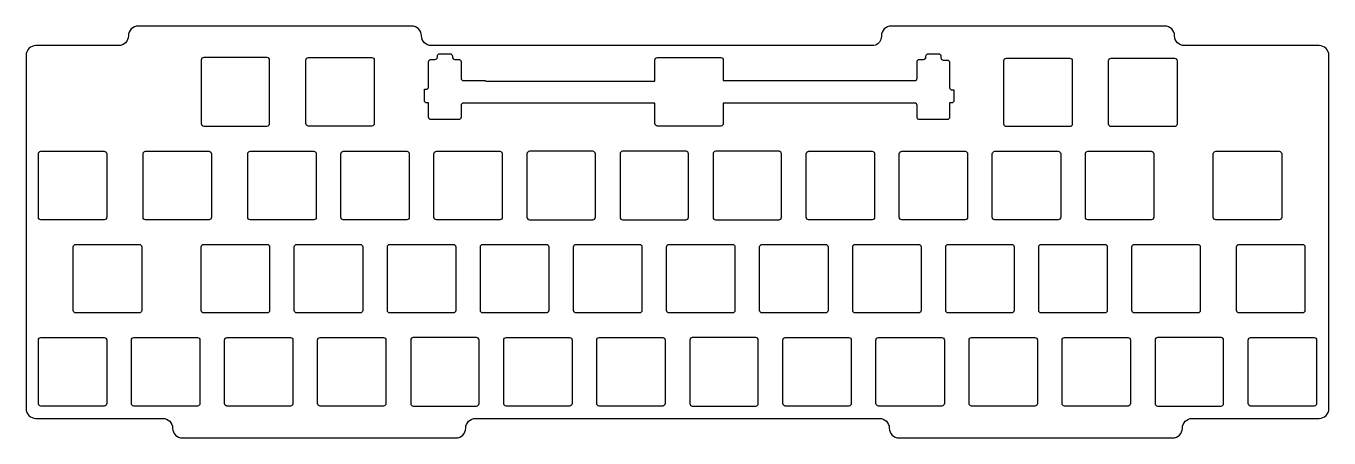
# Model space of a CAD drawing. Header units: millimetres. Extents: x -267 to 0, y -4 to 80.
import ezdxf

# ---------------------------------------------------------------- set-up
doc = ezdxf.new("R2010")
doc.units = ezdxf.units.MM
doc.layers.get('0').update_dxf_attribs({"linetype": 'CONTINUOUS'})

msp = doc.modelspace()

# ---------------------------------------------------------------- linework, layer by layer
for points in [[(0, 2), (0, 74.25, 0.414214), (-2, 76.25), (-29.6, 76.25, -0.414214), (-31.6, 78.25, 0.414214), (-33.6, 80.25), (-89.6, 80.25, 0.414214), (-91.6, 78.25), (-91.6, 78.2, -0.349202), (-93.15, 76.25), (-183.75, 76.25, -0.414214), (-185.75, 78.25, 0.414214), (-187.75, 80.25), (-243.75, 80.25, 0.414214), (-245.75, 78.25, -0.414214), (-247.75, 76.25), (-264.7, 76.25, 0.414214), (-266.7, 74.25), (-266.7, 2, 0.414214), (-264.7, 0), (-238.7, 0, -0.414214), (-236.7, -2, 0.414214), (-234.7, -4), (-178.7, -4, 0.414214), (-176.7, -2, -0.414214), (-174.7, 0), (-92, 0, -0.414214), (-90, -2, 0.414214), (-88, -4), (-32, -4, 0.414214), (-30, -2, -0.414214), (-28, 0), (-2, 0, 0.414214)], [(-230.34, 73.81, 0.414214), (-230.84, 73.31), (-230.84, 60.31, 0.414214), (-230.34, 59.81), (-217.34, 59.81, 0.414214), (-216.84, 60.31), (-216.84, 73.31, 0.414214), (-217.34, 73.81)], [(-208.91, 73.81), (-195.91, 73.81, -0.414214), (-195.41, 73.31), (-195.41, 60.31, -0.414214), (-195.91, 59.81), (-208.91, 59.81, -0.414214), (-209.41, 60.31), (-209.41, 73.31, -0.414214)], [(-137.97, 68.98), (-137.97, 73.31, -0.414214), (-137.47, 73.81), (-124.47, 73.81, -0.414214), (-123.97, 73.31), (-123.97, 69.11), (-84.8, 69.11, 0.414214), (-84.3, 69.61), (-84.3, 72.92, -0.414214), (-83.8, 73.42), (-82.99, 73.42, 0.414214), (-82.49, 73.92), (-82.49, 74.09, -0.414214), (-81.99, 74.59), (-79.94, 74.59, -0.414214), (-79.44, 74.09), (-79.44, 73.92, 0.03959), (-79.44, 73.84), (-79.44, 73.78, 0.414214), (-78.94, 73.28), (-78.14, 73.28, -0.368579), (-77.64, 72.86), (-77.64, 67.82, 0.03959), (-77.64, 67.74), (-77.64, 67.68, 0.414214), (-77.14, 67.18), (-76.78, 67.18), (-76.78, 65.03, -0.414214), (-77.28, 64.53), (-77.64, 64.53), (-77.64, 61.62, -0.414214), (-78.14, 61.12), (-83.8, 61.12, -0.368579), (-84.29, 61.54), (-84.29, 63.88, 0.03959), (-84.3, 63.95), (-84.3, 64.01, 0.414214), (-84.8, 64.51), (-123.97, 64.51), (-123.97, 60.31, -0.414214), (-124.47, 59.81), (-137.47, 59.81, -0.414214), (-137.97, 60.31), (-137.97, 64.51), (-177.14, 64.51, 0.414214), (-177.64, 64.01), (-177.64, 61.62, -0.414214), (-178.14, 61.12), (-183.8, 61.12, -0.414214), (-184.3, 61.62), (-184.3, 64.53), (-184.66, 64.53, -0.414214), (-185.16, 65.03), (-185.16, 67.32), (-184.8, 67.32, 0.414214), (-184.3, 67.82), (-184.3, 72.92, -0.414214), (-183.8, 73.42), (-182.99, 73.42, 0.414214), (-182.49, 73.92), (-182.49, 74.09, -0.414214), (-181.99, 74.59), (-179.94, 74.59, -0.414214), (-179.44, 74.09), (-179.44, 73.92, 0.414214), (-178.94, 73.42), (-178.14, 73.42, -0.414214), (-177.64, 72.92), (-177.64, 69.61, 0.414214), (-177.14, 69.11), (-172.73, 69.11, 0.192292), (-172.39, 68.98)], [(-53.03, 59.68), (-66.03, 59.68, -0.414214), (-66.53, 60.18), (-66.53, 73.18, -0.414214), (-66.03, 73.68), (-53.03, 73.68, -0.414214), (-52.53, 73.18), (-52.53, 60.18, -0.414214)], [(-45.1, 60.18), (-45.1, 73.18, -0.414214), (-44.6, 73.68), (-31.6, 73.68, -0.414214), (-31.1, 73.18), (-31.1, 60.18, -0.414214), (-31.6, 59.68), (-44.6, 59.68, -0.414214)], [(-250.68, 40.63), (-263.68, 40.63, -0.414214), (-264.18, 41.13), (-264.18, 54.13, -0.414214), (-263.68, 54.63), (-250.68, 54.63, -0.414214), (-250.18, 54.13), (-250.18, 41.13, -0.414214)], [(-229.24, 40.63), (-242.24, 40.63, -0.414214), (-242.74, 41.13), (-242.74, 54.13, -0.414214), (-242.24, 54.63), (-229.24, 54.63, -0.414214), (-228.74, 54.13), (-228.74, 41.13, -0.414214)], [(-207.81, 40.63), (-220.81, 40.63, -0.414214), (-221.31, 41.13), (-221.31, 54.13, -0.414214), (-220.81, 54.63), (-207.81, 54.63, -0.414214), (-207.31, 54.13), (-207.31, 41.13, -0.414214)], [(-188.76, 40.63), (-201.76, 40.63, -0.414214), (-202.26, 41.13), (-202.26, 54.13, -0.414214), (-201.76, 54.63), (-188.76, 54.63, -0.414214), (-188.26, 54.13), (-188.26, 41.13, -0.414214)], [(-169.71, 40.63), (-182.71, 40.63, -0.414214), (-183.21, 41.13), (-183.21, 54.13, -0.414214), (-182.71, 54.63), (-169.71, 54.63, -0.414214), (-169.21, 54.13), (-169.21, 41.13, -0.414214)], [(-150.66, 40.63, 0.414214), (-150.16, 41.13), (-150.16, 54.13, 0.414214), (-150.66, 54.63), (-163.66, 54.63, 0.414214), (-164.16, 54.13), (-164.16, 41.13, 0.414214), (-163.66, 40.63)], [(-131.61, 40.63, 0.414214), (-131.11, 41.13), (-131.11, 54.13, 0.414214), (-131.61, 54.63), (-144.61, 54.63, 0.414214), (-145.11, 54.13), (-145.11, 41.13, 0.414214), (-144.61, 40.63)], [(-112.56, 40.63, 0.414214), (-112.06, 41.13), (-112.06, 54.13, 0.414214), (-112.56, 54.63), (-125.56, 54.63, 0.414214), (-126.06, 54.13), (-126.06, 41.13, 0.414214), (-125.56, 40.63)], [(-93.51, 40.63), (-106.51, 40.63, -0.414214), (-107.01, 41.13), (-107.01, 54.13, -0.414214), (-106.51, 54.63), (-93.51, 54.63, -0.414214), (-93.01, 54.13), (-93.01, 41.13, -0.414214)], [(-74.46, 40.63), (-87.46, 40.63, -0.414214), (-87.96, 41.13), (-87.96, 54.13, -0.414214), (-87.46, 54.63), (-74.46, 54.63, -0.414214), (-73.96, 54.13), (-73.96, 41.13, -0.414214)], [(-55.41, 40.63), (-68.41, 40.63, -0.414214), (-68.91, 41.13), (-68.91, 54.13, -0.414214), (-68.41, 54.63), (-55.41, 54.63, -0.414214), (-54.91, 54.13), (-54.91, 41.13, -0.414214)], [(-49.86, 41.13), (-49.86, 54.13, -0.414214), (-49.36, 54.63), (-36.36, 54.63, -0.414214), (-35.86, 54.13), (-35.86, 41.13, -0.414214), (-36.36, 40.63), (-49.36, 40.63, -0.414214)], [(-10.17, 40.63), (-23.17, 40.63, -0.414214), (-23.67, 41.13), (-23.67, 54.13, -0.414214), (-23.17, 54.63), (-10.17, 54.63, -0.414214), (-9.67, 54.13), (-9.67, 41.13, -0.414214)], [(-243.53, 21.58), (-256.53, 21.58, -0.414214), (-257.03, 22.08), (-257.03, 35.08, -0.414214), (-256.53, 35.58), (-243.53, 35.58, -0.414214), (-243.03, 35.08), (-243.03, 22.08, -0.414214)], [(-217.34, 21.58), (-230.34, 21.58, -0.414214), (-230.84, 22.08), (-230.84, 35.08, -0.414214), (-230.34, 35.58), (-217.34, 35.58, -0.414214), (-216.84, 35.08), (-216.84, 22.08, -0.414214)], [(-198.29, 21.58), (-211.29, 21.58, -0.414214), (-211.79, 22.08), (-211.79, 35.08, -0.414214), (-211.29, 35.58), (-198.29, 35.58, -0.414214), (-197.79, 35.08), (-197.79, 22.08, -0.414214)], [(-179.24, 21.58), (-192.24, 21.58, -0.414214), (-192.74, 22.08), (-192.74, 35.08, -0.414214), (-192.24, 35.58), (-179.24, 35.58, -0.414214), (-178.74, 35.08), (-178.74, 22.08, -0.414214)], [(-160.19, 21.58), (-173.19, 21.58, -0.414214), (-173.69, 22.08), (-173.69, 35.08, -0.414214), (-173.19, 35.58), (-160.19, 35.58, -0.414214), (-159.69, 35.08), (-159.69, 22.08, -0.414214)], [(-141.14, 21.58), (-154.14, 21.58, -0.414214), (-154.64, 22.08), (-154.64, 35.08, -0.414214), (-154.14, 35.58), (-141.14, 35.58, -0.414214), (-140.64, 35.08), (-140.64, 22.08, -0.414214)], [(-135.59, 22.08), (-135.59, 35.08, -0.414214), (-135.09, 35.58), (-122.09, 35.58, -0.414214), (-121.59, 35.08), (-121.59, 22.08, -0.414214), (-122.09, 21.58), (-135.09, 21.58, -0.414214)], [(-103.04, 21.58), (-116.04, 21.58, -0.414214), (-116.54, 22.08), (-116.54, 35.08, -0.414214), (-116.04, 35.58), (-103.04, 35.58, -0.414214), (-102.54, 35.08), (-102.54, 22.08, -0.414214)], [(-83.99, 21.58), (-96.99, 21.58, -0.414214), (-97.49, 22.08), (-97.49, 35.08, -0.414214), (-96.99, 35.58), (-83.99, 35.58, -0.414214), (-83.49, 35.08), (-83.49, 22.08, -0.414214)], [(-64.94, 21.58), (-77.94, 21.58, -0.414214), (-78.44, 22.08), (-78.44, 35.08, -0.414214), (-77.94, 35.58), (-64.94, 35.58, -0.414214), (-64.44, 35.08), (-64.44, 22.08, -0.414214)], [(-45.89, 21.58), (-58.89, 21.58, -0.414214), (-59.39, 22.08), (-59.39, 35.08, -0.414214), (-58.89, 35.58), (-45.89, 35.58, -0.414214), (-45.39, 35.08), (-45.39, 22.08, -0.414214)], [(-26.84, 21.58), (-39.84, 21.58, -0.414214), (-40.34, 22.08), (-40.34, 35.08, -0.414214), (-39.84, 35.58), (-26.84, 35.58, -0.414214), (-26.34, 35.08), (-26.34, 22.08, -0.414214)], [(-5.41, 21.58), (-18.41, 21.58, -0.414214), (-18.91, 22.08), (-18.91, 35.08, -0.414214), (-18.41, 35.58), (-5.41, 35.58, -0.414214), (-4.91, 35.08), (-4.91, 22.08, -0.414214)], [(-264.18, 3.03), (-264.18, 16.03, -0.414214), (-263.68, 16.53), (-250.68, 16.53, -0.414214), (-250.18, 16.03), (-250.18, 3.03, -0.414214), (-250.68, 2.53), (-263.68, 2.53, -0.414214)], [(-231.62, 2.53), (-244.63, 2.53, -0.414214), (-245.13, 3.03), (-245.13, 16.03, -0.414214), (-244.63, 16.53), (-231.62, 16.53, -0.414214), (-231.12, 16.03), (-231.12, 3.03, -0.414214)], [(-212.57, 2.53), (-225.58, 2.53, -0.414214), (-226.08, 3.03), (-226.08, 16.03, -0.414214), (-225.58, 16.53), (-212.57, 16.53, -0.414214), (-212.07, 16.03), (-212.07, 3.03, -0.414214)], [(-207.03, 3.03), (-207.03, 16.03, -0.414214), (-206.53, 16.53), (-193.53, 16.53, -0.414214), (-193.03, 16.03), (-193.03, 3.03, -0.414214), (-193.53, 2.53), (-206.53, 2.53, -0.414214)], [(-174.48, 2.53, 0.414214), (-173.98, 3.03), (-173.98, 16.03, 0.414214), (-174.48, 16.53), (-187.47, 16.53, 0.414214), (-187.97, 16.03), (-187.97, 3.03, 0.414214), (-187.47, 2.53)], [(-155.43, 2.53), (-168.43, 2.53, -0.414214), (-168.93, 3.03), (-168.93, 16.03, -0.414214), (-168.43, 16.53), (-155.43, 16.53, -0.414214), (-154.93, 16.03), (-154.93, 3.03, -0.414214)], [(-149.88, 3.03), (-149.88, 16.03, -0.414214), (-149.38, 16.53), (-136.38, 16.53, -0.414214), (-135.88, 16.03), (-135.88, 3.03, -0.414214), (-136.38, 2.53), (-149.38, 2.53, -0.414214)], [(-117.33, 2.53, 0.414214), (-116.83, 3.03), (-116.83, 16.03, 0.414214), (-117.33, 16.53), (-130.32, 16.53, 0.414214), (-130.82, 16.03), (-130.82, 3.03, 0.414214), (-130.32, 2.53)], [(-111.78, 3.03), (-111.78, 16.03, -0.414214), (-111.28, 16.53), (-98.28, 16.53, -0.414214), (-97.78, 16.03), (-97.78, 3.03, -0.414214), (-98.28, 2.53), (-111.28, 2.53, -0.414214)], [(-79.22, 2.53), (-92.22, 2.53, -0.414214), (-92.73, 3.03), (-92.73, 16.03, -0.414214), (-92.22, 16.53), (-79.22, 16.53, -0.414214), (-78.72, 16.03), (-78.72, 3.03, -0.414214)], [(-60.17, 2.53), (-73.17, 2.53, -0.414214), (-73.67, 3.03), (-73.67, 16.03, -0.414214), (-73.17, 16.53), (-60.17, 16.53, -0.414214), (-59.68, 16.03), (-59.68, 3.03, -0.414214)], [(-41.12, 2.53), (-54.13, 2.53, -0.414214), (-54.62, 3.03), (-54.62, 16.03, -0.414214), (-54.13, 16.53), (-41.12, 16.53, -0.414214), (-40.62, 16.03), (-40.62, 3.03, -0.414214)], [(-22.07, 2.53, 0.414214), (-21.58, 3.03), (-21.58, 16.03, 0.414214), (-22.07, 16.53), (-35.08, 16.53, 0.414214), (-35.58, 16.03), (-35.58, 3.03, 0.414214), (-35.08, 2.53)], [(-3.03, 2.53), (-16.03, 2.53, -0.414214), (-16.53, 3.03), (-16.53, 16.03, -0.414214), (-16.03, 16.53), (-3.03, 16.53, -0.414214), (-2.53, 16.03), (-2.53, 3.03, -0.414214)]]:
    msp.add_lwpolyline(points, format="xyb", close=True)

doc.saveas('drawing.dxf')
